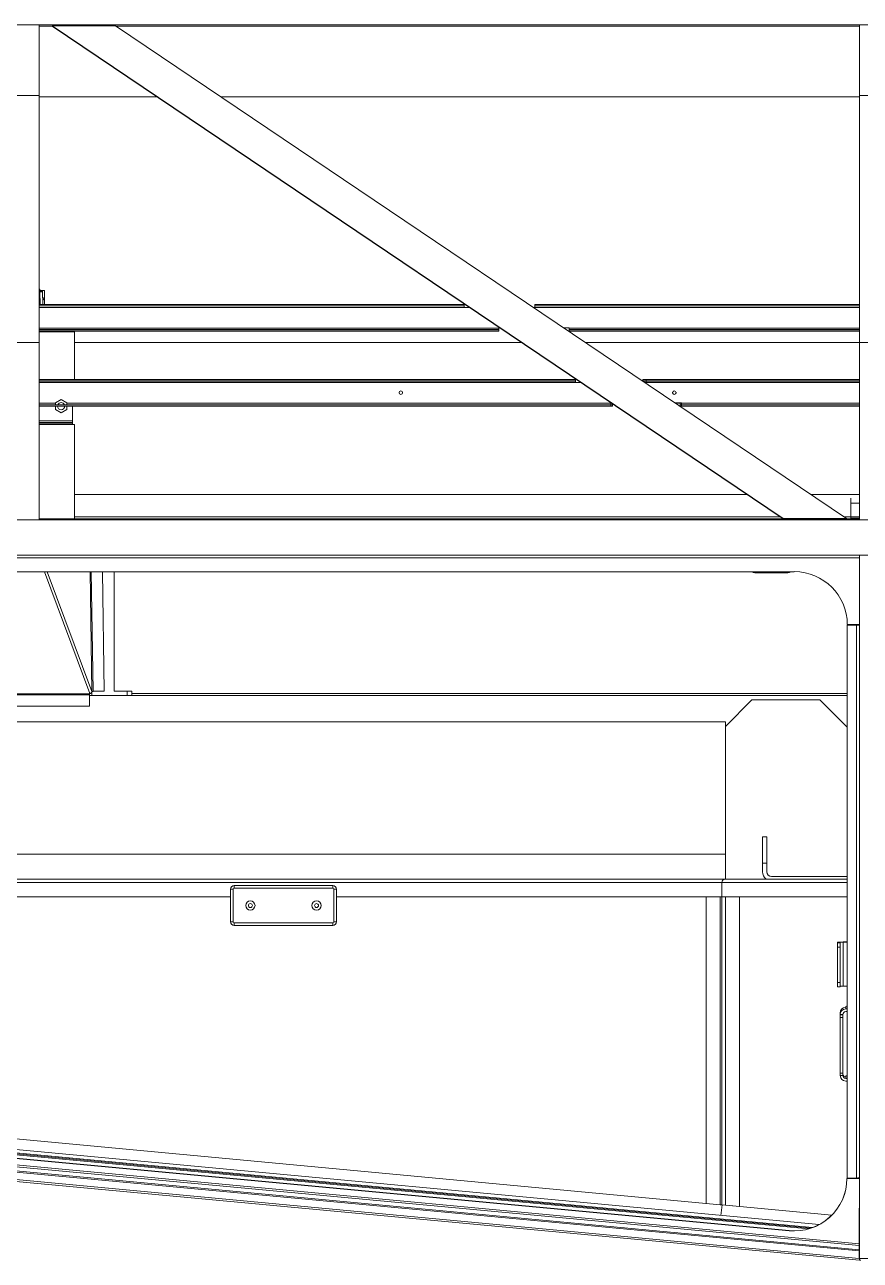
# Model space of a CAD drawing. Header units: millimetres. Extents: x -16985 to -606, y 2122 to 9380.
# Drawn here: x -16300 to -15353, y 4758 to 6158 of the extents above; entities that cross this region are included whole.
import ezdxf

# ---------------------------------------------------------------- set-up
doc = ezdxf.new("R2010")
doc.units = ezdxf.units.MM
doc.linetypes.add('K5LT32768', pattern=[0])
doc.linetypes.add('K5LT_THIN', pattern=[0])

msp = doc.modelspace()

# ---------------------------------------------------------------- linework, layer by layer
at = {"color": 7, "linetype": 'K5LT_THIN', "lineweight": 18}
for p, q in [((-16683.6, 6158.3), (-13093.6, 6158.3)), ((-16283.6, 6158.3), (-16323.6, 6158.3)), ((-16283.6, 6078.2), (-16283.6, 6158.3)), ((-16283.6, 6156.5), (-16268.4, 6156.5)), ((-15440.1, 5598.7), (-16268.6, 6157)), ((-16268.6, 6157), (-16197, 6157)), ((-16268.6, 6156.6), (-16268.6, 6157)), ((-15440.1, 5598.3), (-16268.6, 6156.6)), ((-16197, 6157), (-15368.6, 5598.7)), ((-16196.2, 6156.5), (-15353.6, 6156.5)), ((-15313.6, 6158.3), (-15353.6, 6158.3)), ((-15353.6, 6078.2), (-15353.6, 6158.3)), ((-16283.6, 6078.2), (-16323.6, 6078.2)), ((-16283.6, 5798.2), (-16283.6, 6078.2)), ((-15313.6, 6078.2), (-15353.6, 6078.2)), ((-15353.6, 5798.2), (-15353.6, 6078.2)), ((-16283.6, 5858.7), (-16282.6, 5858.7)), ((-16283.6, 5855.7), (-16282.6, 5855.7)), ((-16282.6, 5858.7), (-16282.6, 5855.7)), ((-16277.6, 5857), (-16282.6, 5857)), ((-16279.8, 5856.9), (-16282.6, 5856.9)), ((-16282.6, 5855.7), (-16282.5, 5841.3)), ((-16279.6, 5855.7), (-16282.6, 5855.7)), ((-16279.6, 5855.7), (-16279.5, 5841.3)), ((-16277.6, 5841.3), (-16277.6, 5857)), ((-15801.6, 5841.3), (-16283.6, 5841.3)), ((-15801.6, 5839.8), (-16283.6, 5839.8)), ((-15801.6, 5839.7), (-16283.6, 5839.7)), ((-16278.1, 5846.7), (-16278.1, 5848.7)), ((-15801.6, 5841.3), (-15801.6, 5839.8)), ((-15801.6, 5839.7), (-15801.6, 5839.8)), ((-15801.6, 5837.8), (-15801.6, 5839.7)), ((-15353.6, 5841.3), (-15721.6, 5841.3)), ((-15721.6, 5839.8), (-15721.6, 5841.3)), ((-15721.6, 5839.8), (-15721.6, 5839.7)), ((-15353.6, 5839.8), (-15721.6, 5839.8)), ((-15353.6, 5839.7), (-15721.6, 5839.7)), ((-15721.6, 5839.7), (-15721.6, 5837.8)), ((-15801.6, 5837.8), (-16283.6, 5837.8)), ((-15801.6, 5837.7), (-15801.6, 5837.8)), ((-15795.3, 5837.7), (-15801.6, 5837.7)), ((-15721.6, 5837.7), (-15723.2, 5837.7)), ((-15353.6, 5837.8), (-15721.6, 5837.8)), ((-15721.6, 5837.8), (-15721.6, 5837.7)), ((-15762.6, 5814.6), (-16283.6, 5814.6)), ((-15762.6, 5812.8), (-16283.6, 5812.8)), ((-15762.6, 5811.3), (-16283.6, 5811.3)), ((-15762.6, 5811.2), (-16283.6, 5811.2)), ((-16278.6, 5811.2), (-16278.6, 5810.2)), ((-15762.6, 5814.7), (-15761.2, 5814.7)), ((-15762.6, 5814.6), (-15762.6, 5814.7)), ((-15762.6, 5812.8), (-15762.6, 5814.6)), ((-15762.6, 5812.8), (-15762.6, 5811.3)), ((-15762.6, 5811.2), (-15762.6, 5811.3)), ((-15689.1, 5814.7), (-15682.6, 5814.7)), ((-15682.6, 5814.7), (-15682.6, 5814.6)), ((-15353.6, 5814.6), (-15682.6, 5814.6)), ((-15682.6, 5814.6), (-15682.6, 5812.8)), ((-15353.6, 5812.8), (-15682.6, 5812.8)), ((-15682.6, 5811.3), (-15682.6, 5812.8)), ((-15353.6, 5811.3), (-15682.6, 5811.3)), ((-15682.6, 5811.2), (-15682.6, 5811.3)), ((-15353.6, 5811.2), (-15682.6, 5811.2)), ((-16283.6, 5798.2), (-16323.6, 5798.2)), ((-16278.6, 5810.2), (-16283.6, 5810.2)), ((-16243.6, 5810.2), (-16283.6, 5810.2)), ((-16283.6, 5597.2), (-16283.6, 5798.2)), ((-16243.6, 5810.2), (-16243.6, 5810.2)), ((-16243.6, 5756.2), (-16243.6, 5810.2)), ((-15313.6, 5798.2), (-15353.6, 5798.2)), ((-15353.6, 5597.2), (-15353.6, 5798.2)), ((-16283.6, 5756.2), (-16243.6, 5756.2)), ((-15675.6, 5756.2), (-16283.6, 5756.2)), ((-15675.6, 5756.1), (-16283.6, 5756.1)), ((-15675.6, 5754.6), (-16283.6, 5754.6)), ((-15675.6, 5754.5), (-16283.6, 5754.5)), ((-15675.6, 5756.2), (-15675.6, 5756.1)), ((-15675.6, 5756.1), (-15675.6, 5754.6)), ((-15675.6, 5754.5), (-15675.6, 5754.6)), ((-15675.6, 5754.5), (-15675.6, 5754.2)), ((-15599.1, 5756.1), (-15599.1, 5756)), ((-15595.6, 5756.1), (-15599.1, 5756.1)), ((-15595.6, 5756), (-15599.1, 5756)), ((-15599.1, 5756), (-15599.1, 5754.5)), ((-15354.6, 5754.5), (-15599.1, 5754.5)), ((-15599.1, 5754), (-15599.1, 5754.5)), ((-15353.6, 5756.2), (-15595.6, 5756.2)), ((-15595.6, 5756.2), (-15595.6, 5756.1)), ((-15353.6, 5756.1), (-15595.6, 5756.1)), ((-15595.6, 5754.6), (-15595.6, 5756.1)), ((-15353.6, 5754.6), (-15595.6, 5754.6)), ((-15595.6, 5754.5), (-15595.6, 5752.8)), ((-15354.6, 5754.5), (-15354.6, 5754.6)), ((-15354.6, 5754.5), (-15354.6, 5754.2)), ((-15675.6, 5752.8), (-16283.6, 5752.8)), ((-15875.6, 5741.8), (-15875.6, 5741.3)), ((-15871.6, 5741.3), (-15871.6, 5741.8)), ((-15675.6, 5752.8), (-15675.6, 5754.2)), ((-15675.6, 5752.7), (-15675.6, 5752.8)), ((-15669.2, 5752.7), (-15675.6, 5752.7)), ((-15669.2, 5752.7), (-15675.6, 5752.7)), ((-15595.6, 5752.7), (-15597, 5752.7)), ((-15353.6, 5752.8), (-15595.6, 5752.8)), ((-15595.6, 5752.8), (-15595.6, 5752.7)), ((-15565.6, 5741.8), (-15565.6, 5741.3)), ((-15561.6, 5741.3), (-15561.6, 5741.8)), ((-15635.6, 5727.6), (-16283.6, 5727.6)), ((-16258.6, 5733.6), (-16265.1, 5729.8)), ((-16265.1, 5729.8), (-16265.1, 5727.6)), ((-16265.1, 5729.8), (-16265.1, 5729.8)), ((-16252.1, 5729.8), (-16258.6, 5733.6)), ((-16258.6, 5733.6), (-16258.6, 5733.6)), ((-16252.1, 5727.6), (-16252.1, 5729.8)), ((-16252.1, 5729.8), (-16252.1, 5729.8)), ((-15635.6, 5729.7), (-15635.1, 5729.7)), ((-15635.6, 5729.6), (-15635.6, 5729.7)), ((-15635.6, 5727.7), (-15635.6, 5729.6)), ((-15635.6, 5727.6), (-15635.6, 5727.7)), ((-15635.6, 5727.6), (-15635.6, 5726.1)), ((-15633.6, 5727.5), (-15635.6, 5727.5)), ((-15633.6, 5728.7), (-15633.6, 5727.6)), ((-15633.6, 5727.6), (-15633.6, 5727.5)), ((-15633.6, 5726), (-15633.6, 5727.5)), ((-15562.9, 5729.7), (-15555.6, 5729.7)), ((-15557.1, 5729.5), (-15562.6, 5729.5)), ((-15557.1, 5727.6), (-15557.1, 5729.5)), ((-15557.1, 5727.5), (-15557.1, 5727.6)), ((-15555.6, 5727.5), (-15557.1, 5727.5)), ((-15557.1, 5727.5), (-15557.1, 5726)), ((-15555.6, 5729.7), (-15555.6, 5729.6)), ((-15353.6, 5729.6), (-15555.6, 5729.6)), ((-15555.6, 5729.6), (-15555.6, 5727.7)), ((-15353.6, 5727.7), (-15555.6, 5727.7)), ((-15555.6, 5727.7), (-15555.6, 5727.6)), ((-15353.6, 5727.6), (-15555.6, 5727.6)), ((-15555.6, 5726.1), (-15555.6, 5727.6)), ((-15635.6, 5726.1), (-16283.6, 5726.1)), ((-16265.1, 5726.1), (-16265.1, 5722.3)), ((-16265.1, 5722.3), (-16258.6, 5718.5)), ((-16262.6, 5726), (-16262.6, 5726)), ((-16258.6, 5718.5), (-16252.1, 5722.3)), ((-16254.6, 5726), (-16254.6, 5726)), ((-16252.1, 5722.3), (-16252.1, 5726.1)), ((-16245.6, 5709.5), (-16245.6, 5726.1)), ((-16243.6, 5726.1), (-16243.6, 5726)), ((-15633.6, 5726), (-16243.6, 5726)), ((-15354.6, 5726), (-15557.1, 5726)), ((-15353.6, 5726.1), (-15555.6, 5726.1)), ((-15354.6, 5726), (-15354.6, 5726.1)), ((-16245.6, 5709.5), (-16283.6, 5709.5)), ((-16283.6, 5707.6), (-16245.6, 5707.6)), ((-16245.6, 5707.5), (-16283.6, 5707.5)), ((-16245.6, 5706), (-16283.6, 5706)), ((-16278.6, 5705.2), (-16283.6, 5705.2)), ((-16243.6, 5705.2), (-16283.6, 5705.2)), ((-16278.6, 5706), (-16278.6, 5705.2)), ((-16245.6, 5707.6), (-16245.6, 5709.5)), ((-16245.6, 5707.6), (-16245.6, 5707.5)), ((-16245.6, 5706), (-16245.6, 5707.5)), ((-16243.6, 5705.2), (-16243.6, 5705.2)), ((-16243.6, 5598.2), (-16243.6, 5705.2)), ((-15363.6, 5621.8), (-15363.6, 5600.6)), ((-15353.6, 5616.2), (-15363.6, 5616.2)), ((-15363.6, 5600.6), (-15363.6, 5598.2)), ((-16683.6, 5597.2), (-13093.6, 5597.2)), ((-16283.6, 5597.2), (-16323.6, 5597.2)), ((-16283.6, 5598.2), (-16243.6, 5598.2)), ((-16243.6, 5598.2), (-15353.6, 5598.2)), ((-15368.6, 5598.7), (-15440.1, 5598.7)), ((-15440.1, 5598.3), (-15440.1, 5598.7)), ((-15368.6, 5598.3), (-15440.1, 5598.3)), ((-15436.5, 5598.3), (-15436.5, 5598.7)), ((-15372.1, 5598.7), (-15436.5, 5598.7)), ((-15372.1, 5598.3), (-15436.5, 5598.3)), ((-15372.6, 5598.7), (-15372.1, 5598.3)), ((-15372.1, 5598.3), (-15372.1, 5598.7)), ((-15368.6, 5598.3), (-15368.6, 5598.7)), ((-15363.6, 5599.2), (-15353.6, 5599.2)), ((-15313.6, 5597.2), (-15353.6, 5597.2)), ((-16683.6, 5557.2), (-13093.6, 5557.2)), ((-15353.6, 5554), (-16683.6, 5554)), ((-15353.6, 5557.2), (-15353.6, 5554)), ((-15353.6, 5478.5), (-15353.6, 5554)), ((-16609.6, 5538.4), (-15427.6, 5538.4)), ((-16211.7, 5538.4), (-16209.7, 5403)), ((-16211.7, 5538.4), (-16209.7, 5403)), ((-16198.6, 5403.2), (-16198.6, 5538.4)), ((-15472.3, 5537.3), (-15434.9, 5537.3)), ((-15367.6, 5478.5), (-15353.6, 5478.5)), ((-15367.6, 5478), (-15357, 5478)), ((-15367.6, 5478), (-15367.6, 4851.4)), ((-15367.6, 5478), (-15354.1, 5478)), ((-15367.6, 5478), (-15367.6, 5478)), ((-15357, 4851.4), (-15357, 5478)), ((-15355.1, 5478.1), (-15355.1, 5478.5)), ((-15355.1, 5478.1), (-15353.6, 5478.1)), ((-15355.1, 5478.1), (-15355.1, 5478.1)), ((-15354.1, 5478), (-15354.1, 5478)), ((-15353.6, 5478.1), (-15353.6, 5478.5)), ((-15353.6, 5478.1), (-15353.6, 4851.7)), ((-15353.6, 5478.1), (-15353.6, 5478.1)), ((-16226.6, 5400.2), (-16391.4, 5400.2)), ((-16391.4, 5398.9), (-16226.6, 5398.9)), ((-16226.2, 5400.4), (-16226.7, 5400.4)), ((-16226.7, 5400.2), (-16226.7, 5400.4)), ((-16226.7, 5400.4), (-16226.7, 5400.2)), ((-16226.6, 5400.2), (-16226.7, 5400.2)), ((-16226.6, 5400.2), (-16226.6, 5400.4)), ((-16226.6, 5400.2), (-16226.6, 5400.2)), ((-16226.6, 5398.9), (-16226.6, 5400.2)), ((-16226.6, 5398.9), (-16226.6, 5385.9)), ((-16226.6, 5398.2), (-15367.6, 5398.2)), ((-16223.8, 5402.8), (-16223.9, 5402.8)), ((-16223.9, 5402.8), (-16223.9, 5402.7)), ((-16223.6, 5402.8), (-16223.6, 5398.2)), ((-16223.6, 5398.2), (-16183.6, 5398.2)), ((-16209.7, 5403), (-16222.4, 5402.9)), ((-16209.7, 5403), (-16222.4, 5402.9)), ((-16222.4, 5402.9), (-16222.4, 5402.9)), ((-16209.7, 5403), (-16209.7, 5403)), ((-16178.6, 5403.2), (-16198.6, 5403.2)), ((-16183.6, 5403.2), (-16183.6, 5398.2)), ((-16178.6, 5400.6), (-16178.6, 5403.2)), ((-16178.6, 5400.6), (-16178.6, 5398.2)), ((-15505.6, 5363.2), (-15475.6, 5393.2)), ((-15475.6, 5393.2), (-15398.6, 5393.2)), ((-15398.6, 5393.2), (-15367.6, 5362.2)), ((-16226.6, 5385.9), (-16391.4, 5385.9)), ((-16613.6, 5368.2), (-15505.6, 5368.2)), ((-15505.6, 5368.2), (-15505.6, 5363.2)), ((-15505.6, 5190.2), (-15505.6, 5363.2)), ((-15458.6, 5238.2), (-15463.6, 5238.2)), ((-15463.6, 5238.2), (-15463.6, 5208.2)), ((-15458.6, 5208.2), (-15458.6, 5238.2)), ((-15505.6, 5218.2), (-16613.6, 5218.2)), ((-15463.6, 5208.2), (-15458.6, 5208.2)), ((-15463.6, 5198.3), (-15463.6, 5208.2)), ((-15458.6, 5198.3), (-15458.6, 5208.2)), ((-16669.6, 5190.2), (-15505.7, 5190.2)), ((-16062.6, 5182.7), (-16062.6, 5179.7)), ((-16062.6, 5182.7), (-15950.6, 5182.7)), ((-15950.6, 5179.7), (-15950.6, 5182.7)), ((-15509.6, 5170.2), (-15509.6, 5186.3)), ((-15505.7, 5190.2), (-15367.6, 5190.2)), ((-15367.6, 5193.2), (-15453.5, 5193.2)), ((-16669.6, 5170.2), (-16066.6, 5170.2)), ((-16066.6, 5178.7), (-16063.6, 5178.7)), ((-16066.6, 5141.7), (-16066.6, 5178.7)), ((-16063.6, 5178.7), (-16063.6, 5141.7)), ((-15950.6, 5179.7), (-16062.6, 5179.7)), ((-15949.6, 5141.7), (-15949.6, 5178.7)), ((-15949.6, 5178.7), (-15946.6, 5178.7)), ((-15946.6, 5178.7), (-15946.6, 5141.7)), ((-15946.6, 5170.2), (-15511.5, 5170.2)), ((-15527.6, 4822.6), (-15527.6, 5170.2)), ((-15511.5, 5170.2), (-15527.6, 5170.2)), ((-15511.5, 4821.1), (-15511.5, 5170.2)), ((-15509.6, 5170.2), (-15511.5, 5170.2)), ((-15509.6, 5170.2), (-15367.6, 5170.2)), ((-15509.6, 4820.9), (-15509.6, 5170.2)), ((-15505.7, 4820.5), (-15505.7, 5170.2)), ((-15489.6, 5170.2), (-15505.7, 5170.2)), ((-15489.6, 4819), (-15489.6, 5170.2)), ((-16066.6, 5141.7), (-16063.6, 5141.7)), ((-16062.6, 5137.7), (-16062.6, 5140.7)), ((-16062.6, 5140.7), (-15950.6, 5140.7)), ((-15950.6, 5140.7), (-15950.6, 5137.7)), ((-15949.6, 5141.7), (-15946.6, 5141.7)), ((-15950.6, 5137.7), (-16062.6, 5137.7)), ((-15375.6, 5118.6), (-15378.6, 5118.6)), ((-15378.6, 5118.6), (-15378.6, 5118)), ((-15378.6, 5118), (-15375.6, 5118)), ((-15378.6, 5112.9), (-15378.6, 5118)), ((-15375.6, 5112.9), (-15378.6, 5112.9)), ((-15378.6, 5112.9), (-15378.6, 5072.9)), ((-15375.6, 5118.6), (-15375.6, 5118)), ((-15375.6, 5118), (-15375.6, 5112.9)), ((-15375.6, 5112.9), (-15375.6, 5072.9)), ((-15372.3, 5118.9), (-15372.3, 5118.7)), ((-15367.6, 5118.9), (-15372.3, 5118.9)), ((-15372.3, 5118.7), (-15372.3, 5068.8)), ((-15367.6, 5118.7), (-15372.3, 5118.7)), ((-15378.6, 5072.9), (-15375.6, 5072.9)), ((-15378.6, 5068.1), (-15378.6, 5072.9)), ((-15375.6, 5072.9), (-15375.6, 5068.1)), ((-15367.6, 5068.8), (-15372.3, 5068.8)), ((-15378.6, 5068.1), (-15375.6, 5068.1)), ((-15369.3, 5045.8), (-15369.3, 5044.7)), ((-15369.3, 5044.7), (-15369.3, 5043)), ((-15367.6, 5043), (-15369.3, 5043)), ((-15375.6, 5038.5), (-15375.6, 5036.7)), ((-15372.6, 5036.7), (-15375.6, 5036.7)), ((-15375.6, 5036.7), (-15375.6, 5036.5)), ((-15375.6, 5036.5), (-15372.6, 5036.5)), ((-15375.6, 5033.3), (-15375.6, 5036.5)), ((-15372.6, 5033.3), (-15375.6, 5033.3)), ((-15375.6, 4970.1), (-15375.6, 5033.3)), ((-15372.6, 5036.7), (-15372.6, 5036.5)), ((-15372.6, 5036.5), (-15372.6, 5033.3)), ((-15372.6, 4970.1), (-15372.6, 5033.3)), ((-15367.6, 5040), (-15369.3, 5040)), ((-15375.6, 4970.1), (-15372.6, 4970.1)), ((-15375.6, 4967.4), (-15375.6, 4970.1)), ((-15375.6, 4967.4), (-15372.6, 4967.4)), ((-15372.6, 4970.1), (-15372.6, 4967.4)), ((-15369.3, 4967.1), (-15369.3, 4966)), ((-15369.3, 4966), (-15369.3, 4964.3)), ((-15369.3, 4964.3), (-15367.6, 4964.3)), ((-15367.6, 4961.3), (-15369.3, 4961.3)), ((-15511.5, 4821.1), (-16658.9, 4928.5)), ((-15399.4, 4798.6), (-16646.8, 4915.3)), ((-15354, 4776.9), (-16683.1, 4901.2)), ((-15406.8, 4795.3), (-16640.1, 4910.7)), ((-16638.1, 4909.5), (-15409, 4794.5)), ((-16635.7, 4908.2), (-15411.5, 4793.7)), ((-15433.4, 4791.8), (-16614.6, 4902.2)), ((-15433.4, 4791.6), (-16614.6, 4902.1)), ((-15354, 4770.2), (-16683.2, 4894.5)), ((-15354, 4768.8), (-16683.2, 4893.1)), ((-15354, 4774.8), (-16683.1, 4899.1)), ((-16683.6, 4882.6), (-15353.6, 4758.2)), ((-15354, 4760.2), (-16683.2, 4884.5)), ((-15367.8, 4851), (-15367.8, 4850.8)), ((-15367.8, 4851), (-15353.8, 4851)), ((-15353.8, 4850.8), (-15367.8, 4850.8)), ((-15367.6, 4851.4), (-15357, 4851.4)), ((-15355.1, 4851.3), (-15353.6, 4851.3)), ((-15355.1, 4851), (-15355.1, 4851.3)), ((-15355.1, 4851), (-15353.6, 4851)), ((-15355.1, 4851), (-15355.1, 4851)), ((-15354.1, 4851.5), (-15354.1, 4851.5)), ((-15353.8, 4851), (-15353.9, 4784.3)), ((-15353.9, 4784.2), (-15353.8, 4850.8)), ((-15353.8, 4851), (-15353.8, 4850.8)), ((-15353.6, 4851.3), (-15353.6, 4851.7)), ((-15353.6, 4851), (-15353.6, 4851.3)), ((-15353.6, 4776.9), (-15353.6, 4851)), ((-15527.6, 4822.6), (-15511.5, 4821.1)), ((-15511.5, 4821.1), (-15509.6, 4820.9)), ((-15509.5, 4820.9), (-15510.7, 4809)), ((-15509.5, 4820.9), (-15509.6, 4820.9)), ((-15385.1, 4809.2), (-15509.5, 4820.9)), ((-15489.6, 4819), (-15505.7, 4820.5)), ((-15433.4, 4791.8), (-15433.4, 4791.6)), ((-15353.9, 4784.2), (-15354, 4776.9)), ((-15354, 4776.9), (-15353.6, 4776.9)), ((-15354, 4775.8), (-15353.6, 4775.8)), ((-15354, 4774.8), (-15354, 4770.2)), ((-15353.9, 4784.3), (-15353.9, 4784.2)), ((-15353.6, 4775.8), (-15353.6, 4776.9)), ((-15353.6, 4773.5), (-15353.6, 4775.8)), ((-15354, 4773), (-15353.6, 4773)), ((-15354, 4768.8), (-15354, 4760.2)), ((-15353.6, 4760.2), (-15353.6, 4773.5)), ((-15353.6, 4760.2), (-15313.6, 4760.2)), ((-15353.6, 4760.2), (-15353.6, 4758.2)), ((-15352.1, 4758.2), (-15353.6, 4758.2))]:
    msp.add_line(p, q, dxfattribs=at)
at = {"color": 8, "linetype": 'K5LT32768', "lineweight": 15, "true_color": 0x808080}
for p, q in [((-16283.6, 6076.4), (-16149.6, 6076.4)), ((-16077.4, 6076.4), (-15353.6, 6076.4)), ((-16281.2, 5810.2), (-16281.2, 5811.2)), ((-15736.7, 5798.2), (-16243.6, 5798.2)), ((-15353.6, 5798.2), (-15664.6, 5798.2)), ((-16281.2, 5756.2), (-16281.2, 5756.2)), ((-15595.6, 5752.7), (-15597, 5752.7)), ((-16265.1, 5729.6), (-16283.6, 5729.6)), ((-16265.1, 5727.7), (-16283.6, 5727.7)), ((-15635.6, 5729.6), (-16252.1, 5729.6)), ((-15635.6, 5727.7), (-16252.1, 5727.7)), ((-15634.8, 5729.5), (-15635.6, 5729.5)), ((-15633.6, 5727.6), (-15635.6, 5727.6)), ((-15555.6, 5729.5), (-15557.1, 5729.5)), ((-15555.6, 5727.6), (-15557.1, 5727.6)), ((-16281.2, 5705.2), (-16281.2, 5706)), ((-15481.2, 5626), (-16243.6, 5626)), ((-15353.6, 5626), (-15409.1, 5626)), ((-16243.6, 5600.6), (-15443.5, 5600.6)), ((-15371.3, 5600.6), (-15363.6, 5600.6)), ((-15363.6, 5600.6), (-15353.6, 5600.6)), ((-16226.2, 5400.4), (-16277.5, 5538.4)), ((-16274.3, 5538.4), (-16223.9, 5402.7)), ((-16225.8, 5538.4), (-16223.8, 5402.8)), ((-16222.4, 5402.9), (-16224.4, 5538.4)), ((-15472.3, 5538.4), (-15472.3, 5537.3)), ((-15434.9, 5537.3), (-15434.9, 5538.4)), ((-16223.8, 5402.8), (-16223.9, 5402.8)), ((-15367.6, 5400.6), (-16178.6, 5400.6)), ((-16669.6, 5186.3), (-15509.6, 5186.3)), ((-15509.6, 5186.3), (-15367.6, 5186.3)), ((-15356, 4851), (-15356, 4851.4))]:
    msp.add_line(p, q, dxfattribs=at)
at = {"color": 7, "linetype": 'K5LT_THIN', "const_width": 0.18}
msp.add_lwpolyline([(-16223.9, 5402.8), (-16223.7, 5402.8), (-16223.3, 5402.8), (-16222.9, 5402.8), (-16222.4, 5402.9)], dxfattribs=at)
at = {"color": 7, "linetype": 'K5LT_THIN', "lineweight": 18}
for centre, radius in [((-15873.6, 5741.3), 2), ((-15563.6, 5741.3), 2), ((-16044.1, 5160.2), 5.25), ((-16044.1, 5160.2), 2.25), ((-15969.1, 5160.2), 5.25), ((-15969.1, 5160.2), 2.25)]:
    msp.add_circle(centre, radius, dxfattribs=at)
for centre, radius, start, end in [((-16282.6, 5855.7), 3, 0, 24.8065), ((-16277.6, 5848.7), 0.5, 90, 180), ((-16277.6, 5846.7), 0.5, 180, 270), ((-16258.6, 5726), 4, 23.4222, 156.5778), ((-16258.6, 5726), 4, 180.0006, 359.9994), ((-15472.3, 5543.6), 6.3, 235.4734, 270.0029), ((-15434.9, 5543.6), 6.3, 269.9971, 304.5266), ((-15427.5, 5478.5), 60, 0.0085, 90.0085), ((-15356.7, 5538.6), 60.7, 269.7476, 272.4112), ((-16226.3, 5402.8), 2.43, 271.0808, 357.5885), ((-16226.8, 5678.2), 275.4, 270.6194, 270.9101), ((-15453.5, 5198.3), 10.1, 180, 233.3196), ((-15453.5, 5198.3), 5.1, 180, 270), ((-16062.6, 5178.7), 4, 90, 180), ((-15950.6, 5178.7), 4, 0, 90), ((-15505.7, 5186.3), 3.9, 90, 180), ((-16062.6, 5178.7), 1, 90, 180), ((-15950.6, 5178.7), 1, 0, 90), ((-16062.6, 5141.7), 4, 180, 270), ((-16062.6, 5141.7), 1, 180, 270), ((-15950.6, 5141.7), 1, 270, 0), ((-15950.6, 5141.7), 4, 270, 0), ((-15373.8, 5074.8), 44, 87.9531, 96.1618), ((-15373.1, 5095.7), 23.1, 87.9531, 96.1618), ((-15373.1, 5045.7), 23.1, 87.9531, 96.1618), ((-15369.3, 5038.5), 6.29, 89.8893, 179.8889), ((-15369.3, 5036.7), 6.29, 89.8893, 179.8889), ((-15367.8, 5041.7), 4.39, 86.6683, 109.2358), ((-15369.3, 5036.7), 3.29, 89.8893, 179.8889), ((-15369.3, 4967.6), 6.29, 181.8231, 270.1085), ((-15369.3, 4969.3), 3.29, 180.1111, 270.1107), ((-15369.3, 4967.6), 3.29, 180.1111, 270.1107), ((-15367.8, 4963), 4.39, 86.6683, 109.2358), ((-15427.7, 4851.3), 59.8, 264.4599, 359.6879), ((-15427.7, 4851.2), 59.8, 264.4671, 359.6807), ((-15356.7, 4872), 20.6, 269.2652, 277.1126)]:
    msp.add_arc(centre, radius, start, end, dxfattribs=at)
for centre, major_axis, start_param, end_param in [((-15354, 4777.3), (0, 3.41), -2.396459, -1.684581), ((-15354, 4768.8), (0, 1.91), 0.745134, 1.569865)]:
    msp.add_ellipse(centre, major_axis=major_axis, ratio=0.010034, start_param=start_param, end_param=end_param, dxfattribs=at)
for points, knots in [([(-15355.1, 5478.1), (-15355.1, 5478.1), (-15355.1, 5478), (-15355.3, 5478), (-15355.5, 5478), (-15355.5, 5478)], [0, 0, 0, 0, 0.478914, 0.957828, 1, 1, 1, 1]), ([(-15354.1, 5478), (-15353.9, 5478), (-15353.6, 5478), (-15353.6, 5478.1), (-15353.6, 5478.1)], [0, 0, 0, 0, 0.56848, 1, 1, 1, 1]), ([(-15353.6, 4851.7), (-15353.6, 4851.7), (-15353.6, 4851.6), (-15354, 4851.5), (-15354.1, 4851.5)], [0, 0, 0, 0, 0.56847, 1, 1, 1, 1])]:
    msp.add_open_spline(points, degree=3, knots=knots, dxfattribs=at)

doc.saveas('drawing.dxf')
